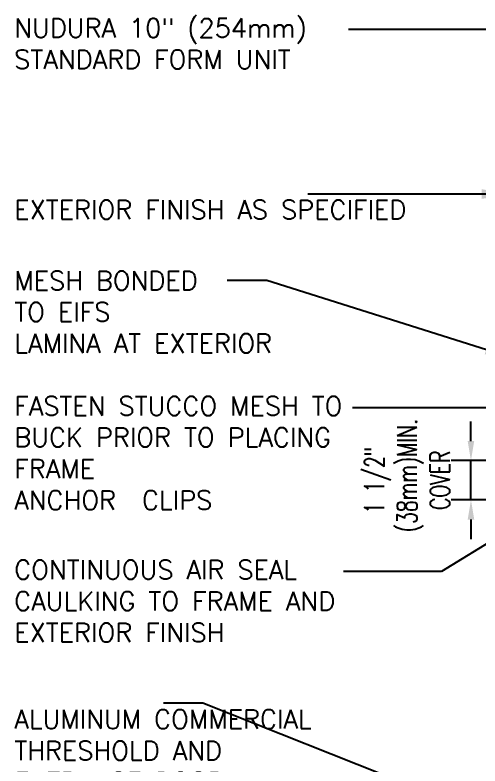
# Model space of a CAD drawing. Header units: inches. Extents: x -6.4 to 46.3, y 55.7 to 149.3.
# Drawn here: x -6.4 to 11.35, y 118.05 to 146.74 of the extents above; entities that cross this region are included whole.
import ezdxf

# ---------------------------------------------------------------- set-up
doc = ezdxf.new("R2010")
doc.units = ezdxf.units.IN
doc.header["$LTSCALE"] = 0.5
doc.header["$MEASUREMENT"] = 0
doc.layers.add('TEXT', color=4, linetype='Continuous')
doc.styles.add('DIM', font='romans.shx', dxfattribs={"width": 0.7})
doc.styles.get("Standard").update_dxf_attribs({"font": 'romans.shx', "height": 0.75})
doc.dimstyles.new('ext_12', dxfattribs={"dimscale": 12, "dimtxt": 0.09375, "dimasz": 0.09375, "dimexe": 0.09375, "dimexo": 0.0625, "dimgap": 0.0625, "dimtad": 1, "dimdec": 1, "dimzin": 2, "dimdsep": 46, "dimlunit": 4, "dimtxsty": 'DIM', "dimcen": 0.09, "dimdle": 0.09375, "dimclrt": 4, "dimadec": 0, "dimazin": 0, "dimtfac": 1, "dimtdec": 1, "dimtmove": 1, "dimatfit": 3, "dimfxl": 1, "dimfrac": 2, "dimtolj": 1, "dimtzin": 0, "dimarcsym": 0})
doc.dimstyles.new('ext_8', dxfattribs={"dimscale": 8, "dimtxt": 0.09375, "dimasz": 0.09375, "dimexe": 0.09375, "dimexo": 0.0625, "dimgap": 0.0625, "dimtad": 1, "dimdec": 6, "dimzin": 3, "dimdsep": 46, "dimlunit": 4, "dimtxsty": 'DIM', "dimcen": 0.09, "dimdle": 0.09375, "dimclrt": 4, "dimadec": 0, "dimazin": 0, "dimtfac": 1, "dimtdec": 6, "dimtmove": 2, "dimatfit": 3, "dimfxl": 1, "dimfrac": 2, "dimtolj": 1, "dimtzin": 0, "dimarcsym": 0})

# ---------------------------------------------------------------- blocks, each defined once
blk = doc.blocks.new('*D6')
at = {"layer": 'Defpoints', "color": 0, "transparency": 16777216}
for p in [(11.01, 129.715), (17.698, 129.715), (12.541, 128.215)]:
    blk.add_point(p, dxfattribs=at)
at = {"layer": 'TEXT', "color": 0, "lineweight": -2, "transparency": 16777216}
for p, q in [((11.01, 130.465), (11.01, 131.215)), ((17.198, 129.715), (10.26, 129.715)), ((11.01, 128.215), (11.01, 129.715)), ((12.041, 128.215), (10.26, 128.215)), ((11.01, 127.465), (11.01, 126.715))]:
    blk.add_line(p, q, dxfattribs=at)
at = {"layer": 'TEXT', "color": 0, "transparency": 16777216}
for points in [[(10.885, 130.465), (11.135, 130.465), (11.01, 129.715)], [(10.885, 127.465), (11.135, 127.465), (11.01, 128.215)]]:
    blk.add_solid(points, dxfattribs=at)
at = {"layer": 'TEXT', "color": 4, "transparency": 16777216, "insert": (8.574, 128.965), "char_height": 0.75, "attachment_point": 5, "rotation": 90, "style": 'DIM'}
blk.add_mtext('\\A1;1 1/2" \\P (38mm)MIN. \\PCOVER', dxfattribs=at)

msp = doc.modelspace()

# ---------------------------------------------------------------- texts
at = {"layer": 'TEXT', "char_height": 0.72}
for s, insert, width, attachment_point in [('NUDURA 10" (254mm)\\PSTANDARD FORM UNIT', (-6.4260729, 145.6459824), 14.97902193, 4), ('EXTERIOR FINISH AS SPECIFIED', (-6.4260729, 139.3054517), 14.97902193, 4), ('MESH BONDED \\PTO EIFS \\PLAMINA AT EXTERIOR', (-6.4260729, 136.9551713), 13.640334054, 1), ('FASTEN STUCCO MESH TO BUCK PRIOR TO PLACING FRAME \\PANCHOR  CLIPS', (-6.4260729, 132.1646986), 13.640334054, 1), ('CONTINUOUS AIR SEAL CAULKING TO FRAME AND EXTERIOR FINISH  ', (-6.4260729, 124.3470298), 14.97902193, 4), ('ALUMINUM COMMERCIAL\\PTHRESHOLD AND ENTRANCE DOOR', (-6.4260729, 118.6352651), 11.864783328, 4)]:
    msp.add_mtext(s, dxfattribs=dict(at, insert=insert, width=width, attachment_point=attachment_point))

# ---------------------------------------------------------------- dimensions: what is measured, and where the dimension line sits
at = {"layer": 'TEXT'}
dim = msp.add_linear_dim(base=(11.0104554, 129.7148277), p1=(12.5411015, 128.2148277), p2=(17.6976302, 129.7148277), angle=90, text='<> \\P (38mm)MIN. \\PCOVER', dimstyle='ext_8', dxfattribs=at)
dim.commit()
dim.dimension.update_dxf_attribs({"geometry": '*D6', "text_midpoint": (8.5741794, 128.9648277), "dimtype": 160})

# ---------------------------------------------------------------- leaders
for points in [[(14.3022053, 146.1894446), (7.0854272, 146.1894446), (6.3326137, 146.1894446)], [(12.5411015, 139.9017237), (7.3433279, 139.9017237), (4.7863199, 139.9017237)], [(12.6661015, 133.6171413), (3.2136522, 136.5937129), (1.7080252, 136.5937129)], [(15.5362253, 128.0898277), (11.8906062, 131.7354467), (6.4826197, 131.7354467)], [(13.6146393, 127.7855237), (9.8859559, 125.4752106), (6.1490886, 125.4752106)], [(13.5321052, 115.3817471), (0.7794078, 120.444006), (-0.7262192, 120.444006)]]:
    msp.add_leader(points, dimstyle='ext_12', override={"dimgap": 0.0625, "dimtad": 0}, dxfattribs=at)

doc.saveas('drawing.dxf')
